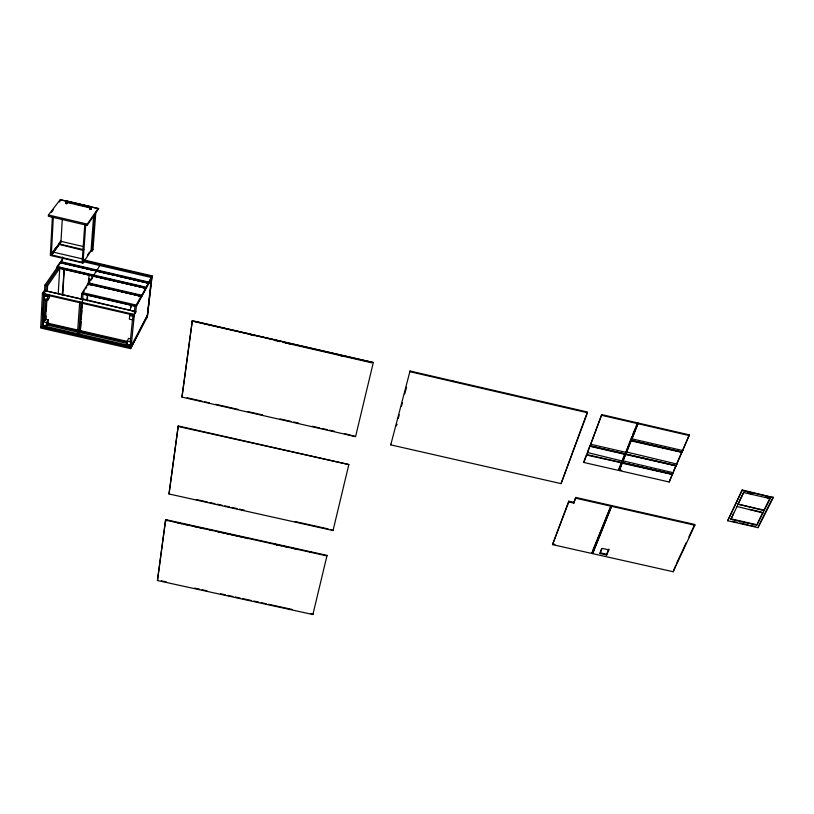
<?xml version="1.0" encoding="UTF-8"?>
<svg xmlns="http://www.w3.org/2000/svg" width="814" height="814" viewBox="0 0 814 814"><rect width="100%" height="100%" fill="white"/><g stroke="black" fill="none" stroke-linecap="round" stroke-linejoin="round"><path stroke-width="1.22" d="M146.205 287.25L57.204 266.585L60.012 262.342L59.86 263.309M88.217 283.781L88.044 284.768L89.916 282.041M93.203 275.824L93.122 276.811M96.306 271.266L96.255 271.438M96.164 271.744L99.756 265.506M681.969 451.739L681.908 452.594L682.875 450.01M62.373 260.022L44.872 285.144L44.617 290.11L42.43 293.274L40.7 328.022L130.616 348.636L147.344 316.687M42.094 327.187L43.783 293.589L45.971 290.425L44.617 290.11M44.231 293.681L42.572 326.455L131.115 346.764L134.381 314.489M42.827 325.285L43.488 321.042L44.19 321.204L45.482 319.251L48.26 319.892L48.077 323.402L46.317 326.088L42.827 325.285L43.488 321.042M45.523 295.309L44.322 295.858L44.139 299.481L47.68 300.295L49.451 297.67L49.583 295.258M48.433 214.988L48.372 216.28L87.179 225.376L98.677 208.659L60.908 199.766L60.287 200.57L60.389 199.471L48.433 214.988L87.271 224.094L98.209 208.394L98.138 209.442M44.2 321.072L45.34 298.911M45.462 296.449L45.594 293.986M45.523 320.116L46.642 298.707M45.808 319.688L46.011 315.913M46.276 310.877L46.795 300.804M60.338 267.348L47.588 285.775L47.283 291.524L45.93 291.219L46.225 285.46L59.015 267.043M46.317 326.088L46.5 322.568L48.26 319.892M47.68 300.295L47.863 296.672L49.054 294.933M55.698 247.965L50.844 254.701L51.262 255.627M59.096 244.353L83.313 250.417M83.262 246.53L60.541 241.229L60.948 242.145L51.903 254.731M62.302 218.813L60.989 241.331L51.302 254.813L53.317 217.165L52.381 216.941L50.336 255.413L82.997 263.014L91.331 250.447M58.272 293.254L59.717 268.417L88.553 275.091M62.475 259.574L62.627 257.041M67.043 201.964L66.656 203.714L65.659 203.48L66.107 200.814L91.341 206.756L91.178 209.005L89.896 209.178L90.283 207.438L75.6 203.978M65.659 203.48L66.107 200.814M66.656 203.714L66.738 202.371L89.988 207.845M62.251 295.431L64.194 268.844L62.841 295.543M82.082 262.8L84.656 259.361M82.143 261.986L84.768 224.542L85.704 224.766L82.997 263.014M77.462 333.689L79.711 301.872M82.57 262.505L50.844 254.701M81.064 302.177L78.795 333.994L80.108 331.827L82.682 298.901L134.259 311.304M93.498 275.051L81.685 293.661L81.278 299.379L82.621 299.694M148.86 282.784L60.674 262.281L60.663 261.589L148.931 282.143L141.036 297.049L141.188 296.011M82.438 293.834L82.519 292.643L136.223 305.067L141.209 296.103M87.179 225.376L87.271 224.094M80.342 331.43L81.034 321.754M81.217 319.251L81.848 310.47M82.031 307.967L82.407 302.655M82.57 300.437L83.038 293.966M127.442 343.488L80.413 332.692L80.505 331.43L80.901 330.769L127.92 341.565M80.901 330.769L80.413 332.692M89.896 209.178L90.283 207.438M90.883 209.412L91.341 206.756M623.015 460.724L625.763 453.673L625.691 454.497L676.139 465.913L676.902 463.583M625.091 453.591L624.989 454.334L589.926 446.276L590.028 445.472L587.311 452.503L622.323 461.05L622.344 460.51M621.458 462.728L586.579 455.026L586.691 454.202L583.791 461.721L583.841 462.474L618.599 470.421L637.525 423.606L637.423 422.863L601.739 414.611L590.72 444.271L625.844 452.34L631.827 436.711M626.434 452.146L631.257 440.079L631.186 440.913L682.04 452.442M86.854 300.152L87.586 294.576L87.363 300.865M88.085 285.124L89.164 274.705M93.671 215.608L91.036 250.875L92.013 251.109L92.989 249.623L95.838 211.905M88.838 282.407L89.123 278.632M148.982 282.122L151.333 277.503L82.835 261.559M92.013 251.109L94.851 213.329M91.137 284.34L90.69 284.239M93.63 276.17L93.854 274.796M98.677 208.659L60.897 199.979L59.422 201.903M96.103 276.445L96.408 275.631M98.636 277.432L98.677 276.852L98.341 277.381M460.093 383.241L460.144 382.539M453.011 381.603L453.072 380.901M130.484 338.777L128.643 338.349L127.188 341.086L126.842 344.556L130.301 345.35L131.044 341.137L130.342 340.985M130.678 313.777L129.701 315.557L129.355 319.129L132.865 319.943L133.618 315.649L132.906 315.476M130.281 310.256L131.085 304.711L131.044 307.275M130.25 341.921L132.529 319.22M132.784 316.697L133.038 314.184M130.301 345.35L131.044 341.137M132.865 319.943L133.618 315.649M130.616 348.636L147.466 315.578M43.742 294.383L133.984 315.211L135.602 311.62L45.686 290.842M134.33 312.464L134.982 305.983M135.521 312.393L135.602 311.62M136.223 305.067L136.111 306.247L145.94 288.115M133.984 315.211L135.755 311.966L136.335 306.298L151.475 278.602M139.398 295.991L139.672 295.187M148.708 283.211L60.562 262.444L148.748 283.15M151.333 277.503L146.51 287.24M147.242 315.995L151.262 278.999M152.065 275.844L147.242 317.602L152.065 275.844L84.147 260.022M327.055 555.382L312.891 614.529L157.448 580.524L165.517 520.115L165.71 519.617L327.055 555.382L326.953 555.901L165.517 520.115M348.84 464.55L333.038 530.535L169.007 493.966L178.235 425.966L348.84 464.55L178.032 426.434M373.311 362.515L355.565 436.609L181.96 397.11L192.318 320.675L373.311 362.515L192.114 321.113M165.71 519.617L157.448 580.524M178.235 425.966L169.007 493.966M192.318 320.675L181.96 397.11M166.31 520.695L166.504 519.78L166.717 520.787M416.972 373.27L417.063 372.578M673.066 472.334L669.179 481.99L619.301 470.584L622.242 462.362M587.454 412.749L587.403 412.016L410.032 371.011L409.93 371.703L587.454 412.749L561.07 483.628L390.751 444.871L390.873 444.139M396.713 424.725L396.825 423.992L396.398 425.895M209.951 530.372L210.541 529.548L210.429 530.209M210.348 530.453L210.46 529.792M211.101 530.352L211.202 529.69L211.04 530.189M211.498 530.443L211.599 529.782L211.894 530.524M247.334 538.654L247.141 537.657L247.018 538.319M371.693 362.81L283.079 342.318M355.565 436.609L344.505 433.587M333.038 530.535L330.677 529.476M276.292 545.075L276.434 544.424M312.891 614.529L312.993 614L310.531 613.461M310.653 552.279L310.765 551.76L310.622 552.411M309.778 552.492L309.981 551.587L310.165 552.584M390.751 444.871L410.032 371.011M274.522 544.261L275.051 543.844M398.27 418.488L399.236 414.804M401.495 406.196L402.462 402.513M404.721 393.905L406.552 387.24M621.479 462.637L618.945 468.61M247.456 537.993L248.036 538.39M246.276 538.42L246.479 537.505L246.327 538.013M586.965 413.197L561.07 483.628M573.88 502.35L575.763 497.446L611.141 505.474L591.92 553.479L552.523 544.627L568.752 501.19L573.88 502.35L573.921 503.123L568.783 501.953L568.752 501.19M552.523 544.627L568.783 501.953M583.841 462.474L601.739 414.611M573.921 503.123L575.763 497.446M96.276 270.818L93.681 275.651M166.799 520.115L167.358 520.512M622.252 460.419L625.06 453.51M632.763 434.401L635.093 428.632M636.029 426.333L637.423 422.863M669.179 481.99L689.336 434.869L638.145 423.036L632.061 438.878L682.854 450.58M619.301 470.584L638.145 423.036M592.338 551.536L611.141 505.474M611.823 505.636L592.592 553.632L673.198 571.733L694.851 525.234L694.708 524.45L611.823 505.636L592.592 553.632M600.396 551.709L601.668 548.626M600.03 553.52L602.167 548.382L608.831 549.877L606.674 555.016L600.03 553.52L599.969 552.737L606.613 554.222L606.674 555.016M606.613 554.222L608.76 549.094L608.831 549.877M673.554 470.94L675.539 466.412M676.831 463.441L681.41 452.981M689.336 434.869L682.814 450.091M626.536 452.014L676.943 464.072M141.117 296.408L116.494 290.639M675.712 565.262L673.198 571.733M676.77 562.993L686.263 542.592M688.909 536.914L694.708 524.45M742.226 489.987L727.685 520.736L758.088 527.655L773.3 497.588L742.226 489.987L727.685 520.736M765.262 496.998L770.166 498.616L756.755 525.193L730.952 519.322L733.536 513.227M737.871 504.334L743.274 493.203M730.952 519.322L743.823 492.094M756.755 525.193L762.759 512.484M763.878 510.276L770.024 498.097M758.516 526.017L773.158 497.069M88.115 284.127L114.916 290.323M88.868 282.651L88.828 283.577L141.687 295.889M93.142 276.221L145.92 288.309M96.184 271.154L114.927 275.447M147.324 315.262L131.196 346.011L42.613 325.692M133.944 304.975L132.997 304.884M143.59 282.214L143.885 281.675M59.951 262.729L93.793 270.543M101.485 272.354L101.821 271.835M99.562 270.614L100.01 271.215M622.954 460.846L673.168 472.7M89.499 284.737L90.059 283.852M81.064 299.013L47.039 291.158M83.059 292.857L84.29 290.903M85.531 288.95L86.772 286.996M91.158 280.087L92.389 278.123M96.306 271.784L97.11 270.095M87.434 255.169L89.52 252.035M67.236 264.397L67.593 263.868M65.059 263.085L64.916 262.566M141.748 295.258L88.93 283.048M63.075 257.946L60.785 261.62M59.157 243.152L60.541 241.229M53.592 251.261L58.445 244.526M51.933 254.314L60.969 241.738M51.323 212.444L53.531 209.564M57.234 266.605L57.245 267.196L146.072 287.881M161.335 580.82L166.27 581.898M194.627 588.105L199.562 589.183M202.025 589.723L206.96 590.801M220.523 593.772L225.447 594.851M227.92 595.39L232.855 596.469M235.317 597.008L240.252 598.087M242.714 598.626L251.343 600.508M253.815 601.047L258.74 602.126M261.213 602.665L266.137 603.754M268.61 604.293L292.033 609.411M177.238 522.7L182.173 523.799M184.636 524.338L189.581 525.437M192.043 525.986L196.978 527.075M199.45 527.625L204.385 528.724M217.124 531.542L245.116 537.749M276.78 544.769L281.624 545.838M284.045 546.377L288.878 547.446M291.3 547.985L296.133 549.053M196.327 499.521L207.417 501.994M209.88 502.543L214.815 503.642M217.277 504.192L222.212 505.291M224.674 505.84L229.599 506.939M232.071 507.488L236.996 508.587M239.458 509.137L244.393 510.236M294.933 521.499L328.205 528.927M552.492 543.844L554.955 544.403M730.83 518.793L756.623 524.664M732.427 521.316L737.291 522.425M739.723 522.975L748.229 524.908M750.661 525.468L755.524 526.577M187.108 397.771L201.984 401.16M204.467 401.719L209.422 402.849M215.618 404.263L237.922 409.34M247.843 411.589L262.708 414.977M280.057 418.925L291.219 421.459M293.691 422.028L298.646 423.158M312.281 426.261L319.719 427.95M322.202 428.51L327.157 429.639M329.629 430.209L334.595 431.339M575.803 498.209L611.222 506.247M611.904 506.4L694.851 525.234M46.937 323.728L77.706 330.789L77.615 332.051L46.866 325M80.505 331.43L127.564 342.226M80.077 331.868L83.71 332.702M129.996 344.444L130.698 344.607M40.761 326.872L130.728 347.507M586.782 454.599L621.764 462.606M622.405 462.759L672.567 474.257M742.348 490.496L773.3 497.588M672.374 474.521L622.201 463.186L622.283 462.383M747.394 492.908L752.156 493.996M743.945 492.602L770.166 498.616M619.22 469.82L621.652 470.38M749.206 509.279L761.568 512.108M83.018 294.169L131.675 305.382M130.769 305.281L134.961 306.247M601.811 415.344L637.525 423.606M638.247 423.768L689.489 435.622M194.404 321.337L281.257 341.422M250.508 334.798L254.182 335.643M274.99 340.456L279.884 341.585M285.541 342.887L290.466 344.027M338.461 355.128L343.386 356.267M134.412 311.65L135.755 311.966M42.43 293.274L134.066 314.438M44.322 295.858L47.863 296.672M129.701 315.557L133.221 316.371M631.42 440.466L682.244 452.167M590.119 445.838L625.274 453.907M625.925 454.059L676.342 465.639M43.01 321.764L46.5 322.568M127.188 341.086L130.657 341.88M47.365 323.077L78.103 330.128M52.788 252.004L83.191 259.086M83.72 260.673L151.699 276.495M64.184 262.881L65.364 263.156M70.726 264.408L75.671 265.557M78.144 266.127L90.517 269.007M102.483 271.784L124.725 276.953M127.198 277.533L138.309 280.118M140.781 280.688L145.726 281.837M60.511 262.515L148.728 283.018M117.399 276.027L147.1 282.936M60.755 267.847L61.64 268.05M62.363 268.213L91.443 274.969M95.258 275.854L96.439 276.129M98.067 276.506L106.553 278.48M108.974 279.039L113.828 280.169M116.249 280.728L124.735 282.702M127.157 283.262L141.707 286.64M88.828 275.244L92.928 276.19M88.645 283.872L141.575 296.255M90.608 285.002L92.338 285.399M85.226 293.712L84.066 293.559M108.74 299.267L112.383 300.112M83.832 293.712L84.951 293.966M87.169 294.556L90.802 295.401M100.478 297.639L111.365 300.152M113.787 300.712L122.253 302.676M124.674 303.235L129.518 304.355M131.96 304.904L133.71 305.311M44.872 285.144L47.588 285.775M81.685 293.661L136.335 306.298M92.023 249.399L92.989 249.623M58.659 243.834L83.883 249.725M65.792 201.221L91.046 207.163M68.264 202.248L73.158 203.408M65.965 203.073L66.962 203.307M90.181 208.771L91.178 209.005M762.81 512.393L762.942 512.912L736.833 506.461M757.946 527.126L758.088 527.655M682.213 452.035L631.471 440.343M676.292 465.75L625.935 454.192M625.233 454.029L590.13 445.97M618.518 469.668L618.599 470.421M591.87 552.686L591.92 553.479M57.102 267.409L145.96 288.248L57.102 267.409M88.685 283.801L141.534 296.327L88.685 283.801M672.547 474.124L622.445 462.647L672.547 474.124M763.97 510.093L737.952 504.151L764.102 510.612L763.97 510.093"/></g></svg>
